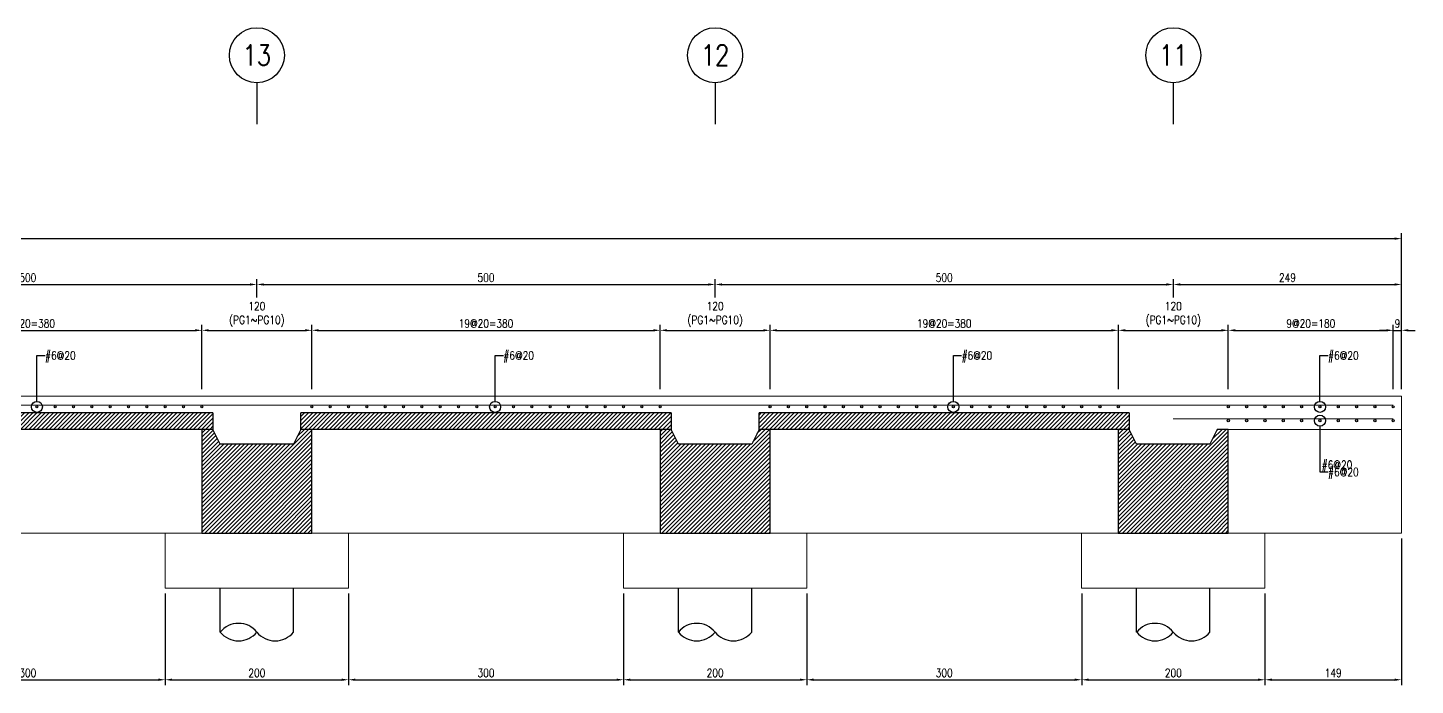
# Model space of a CAD drawing. Extents: x -4754 to 4964, y -19960 to 3942.
# Drawn here: x 2713 to 4227, y -11309 to -10592 of the extents above; entities that cross this region are included whole.
import ezdxf
from ezdxf.enums import TextEntityAlignment as Align

# ---------------------------------------------------------------- set-up
doc = ezdxf.new("R2010")
doc.units = 0
doc.header["$LTSCALE"] = 3
doc.layers.get('0').update_dxf_attribs({"linetype": 'CONTINUOUS'})
doc.layers.add('HB_0', color=7, linetype='CONTINUOUS', transparency=0.5)
doc.layers.add('預鑄版_HATCH', color=253, linetype='CONTINUOUS', transparency=0.1)
for name, color, linetype in [('HB_DIM', 1, 'CONTINUOUS'), ('HB_TXT_CTEXT', 2, 'CONTINUOUS'), ('鋼筋', 3, 'CONTINUOUS'), ('預鑄梁_HATCH', 253, 'CONTINUOUS')]:
    doc.layers.add(name, color=color, linetype=linetype)
doc.styles.get("Standard").update_dxf_attribs({"font": 'ROMANS.shx', "width": 0.8, "bigfont": 'chineset.shx'})
doc.dimstyles.new('30', dxfattribs={"dimscale": 3, "dimtxt": 3, "dimasz": 2.5, "dimexe": 2, "dimexo": 2, "dimgap": 1, "dimtad": 1, "dimdsep": 46, "dimtxsty": 'Standard', "dimcen": 0, "dimclrd": 256, "dimclre": 256, "dimclrt": 2, "dimadec": 0, "dimazin": 0, "dimtfac": 1, "dimtix": 1, "dimtmove": 2, "dimatfit": 3, "dimfxl": 1, "dimtolj": 1, "dimtzin": 0, "dimarcsym": 0})

# ---------------------------------------------------------------- blocks, each defined once
blk = doc.blocks.new('pile_vertical_with_pilecap')
at = {"linetype": 'Continuous'}
for p, q in [((-40, -48.1), (-40, 0)), ((-40, -48.1), (-40, 0)), ((40, -48.1), (40, 0)), ((40, -48.1), (40, 0))]:
    blk.add_line(p, q, dxfattribs=at)
for centre, start, end in [((-20, -64.1), 38.718, 141.282), ((-20, -64.1), 38.718, 141.282), ((-20, -32), 218.718, 321.282), ((-20, -32), 218.718, 321.282), ((20, -32), 218.718, 321.282), ((20, -32), 218.718, 321.282)]:
    blk.add_arc(centre, 25.6, start, end, dxfattribs=at)
blk = doc.blocks.new('line_guide')
at = {"color": 4, "linetype": 'Continuous'}
blk.add_line((0, 0), (0, -45), dxfattribs=at)
blk.add_circle((0, 30), 30, dxfattribs=at)
at = {"color": 4, "linetype": 'Continuous', "width": 0.8}
blk.add_attdef('A', text='', height=22.5, dxfattribs=at).set_placement((0, 30), align=Align.MIDDLE)
blk = doc.blocks.new('C')
at = {"color": 3, "linetype": 'Continuous'}
blk.add_circle((0, 0), 1.2, dxfattribs=at)
blk = doc.blocks.new('C_Red')
at = {"color": 1, "linetype": 'Continuous'}
blk.add_circle((0, 0), 1.2, dxfattribs=at)
blk = doc.blocks.new('*D985')
at = {"layer": 'HB_DIM', "linetype": 'Continuous', "lineweight": -2}
for p, q in [((-285.7, -10985.9), (-285.7, -10815.9)), ((-278.2, -10821.9), (4204.8, -10821.9)), ((4212.3, -10985.9), (4212.3, -10815.9))]:
    blk.add_line(p, q, dxfattribs=at)
at = {"layer": 'HB_DIM'}
for points in [[(-278.2, -10820.6), (-278.2, -10823.1), (-285.7, -10821.9)], [(4204.8, -10823.1), (4204.8, -10820.6), (4212.3, -10821.9)]]:
    blk.add_solid(points, dxfattribs=at)
at = {"layer": 'HB_DIM', "color": 2, "linetype": 'Continuous', "insert": (1963.3, -10814.4), "char_height": 9, "attachment_point": 5, "rotation": 0}
blk.add_mtext('\\A1;4498', dxfattribs=at)
blk = doc.blocks.new('*D992')
at = {"layer": 'HB_DIM', "linetype": 'Continuous', "lineweight": -2}
for p, q in [((2463.3, -10885.9), (2463.3, -10865.9)), ((2963.3, -10885.9), (2963.3, -10865.9)), ((2470.8, -10871.9), (2955.8, -10871.9))]:
    blk.add_line(p, q, dxfattribs=at)
at = {"layer": 'HB_DIM'}
for points in [[(2470.8, -10870.6), (2470.8, -10873.1), (2463.3, -10871.9)], [(2955.8, -10873.1), (2955.8, -10870.6), (2963.3, -10871.9)]]:
    blk.add_solid(points, dxfattribs=at)
at = {"layer": 'HB_DIM', "color": 2, "linetype": 'Continuous', "insert": (2713.3, -10864.4), "char_height": 9, "attachment_point": 5, "rotation": 0}
blk.add_mtext('\\A1;500', dxfattribs=at)
blk = doc.blocks.new('*D993')
at = {"layer": 'HB_DIM', "linetype": 'Continuous', "lineweight": -2}
for p, q in [((2963.3, -10885.9), (2963.3, -10865.9)), ((3463.3, -10885.9), (3463.3, -10865.9)), ((2970.8, -10871.9), (3455.8, -10871.9))]:
    blk.add_line(p, q, dxfattribs=at)
at = {"layer": 'HB_DIM'}
for points in [[(2970.8, -10870.6), (2970.8, -10873.1), (2963.3, -10871.9)], [(3455.8, -10873.1), (3455.8, -10870.6), (3463.3, -10871.9)]]:
    blk.add_solid(points, dxfattribs=at)
at = {"layer": 'HB_DIM', "color": 2, "linetype": 'Continuous', "insert": (3213.3, -10864.4), "char_height": 9, "attachment_point": 5, "rotation": 0}
blk.add_mtext('\\A1;500', dxfattribs=at)
blk = doc.blocks.new('*D994')
at = {"layer": 'HB_DIM', "linetype": 'Continuous', "lineweight": -2}
for p, q in [((3463.3, -10885.9), (3463.3, -10865.9)), ((3963.3, -10885.9), (3963.3, -10865.9)), ((3470.8, -10871.9), (3955.8, -10871.9))]:
    blk.add_line(p, q, dxfattribs=at)
at = {"layer": 'HB_DIM'}
for points in [[(3470.8, -10870.6), (3470.8, -10873.1), (3463.3, -10871.9)], [(3955.8, -10873.1), (3955.8, -10870.6), (3963.3, -10871.9)]]:
    blk.add_solid(points, dxfattribs=at)
at = {"layer": 'HB_DIM', "color": 2, "linetype": 'Continuous', "insert": (3713.3, -10864.4), "char_height": 9, "attachment_point": 5, "rotation": 0}
blk.add_mtext('\\A1;500', dxfattribs=at)
blk = doc.blocks.new('*D995')
at = {"layer": 'HB_DIM', "linetype": 'Continuous', "lineweight": -2}
for p, q in [((3963.3, -10885.9), (3963.3, -10865.9)), ((4212.3, -10985.9), (4212.3, -10865.9)), ((3970.8, -10871.9), (4204.8, -10871.9))]:
    blk.add_line(p, q, dxfattribs=at)
at = {"layer": 'HB_DIM'}
for points in [[(3970.8, -10870.6), (3970.8, -10873.1), (3963.3, -10871.9)], [(4204.8, -10873.1), (4204.8, -10870.6), (4212.3, -10871.9)]]:
    blk.add_solid(points, dxfattribs=at)
at = {"layer": 'HB_DIM', "color": 2, "linetype": 'Continuous', "insert": (4087.8, -10864.4), "char_height": 9, "attachment_point": 5, "rotation": 0}
blk.add_mtext('\\A1;249', dxfattribs=at)
blk = doc.blocks.new('*D1009')
at = {"layer": 'HB_DIM', "linetype": 'Continuous', "lineweight": -2}
for p, q in [((2523.3, -10985.9), (2523.3, -10915.9)), ((2903.3, -10985.9), (2903.3, -10915.9)), ((2530.8, -10921.9), (2895.8, -10921.9))]:
    blk.add_line(p, q, dxfattribs=at)
at = {"layer": 'HB_DIM'}
for points in [[(2530.8, -10920.6), (2530.8, -10923.1), (2523.3, -10921.9)], [(2895.8, -10923.1), (2895.8, -10920.6), (2903.3, -10921.9)]]:
    blk.add_solid(points, dxfattribs=at)
at = {"layer": 'HB_DIM', "color": 2, "linetype": 'Continuous', "insert": (2713.3, -10914.4), "char_height": 9, "attachment_point": 5, "rotation": 0}
blk.add_mtext('\\A1;19@20=380', dxfattribs=at)
blk = doc.blocks.new('*D1010')
at = {"layer": 'HB_DIM', "linetype": 'Continuous', "lineweight": -2}
for p, q in [((2903.3, -10985.9), (2903.3, -10915.9)), ((3023.3, -10985.9), (3023.3, -10915.9)), ((2910.8, -10921.9), (3015.8, -10921.9))]:
    blk.add_line(p, q, dxfattribs=at)
at = {"layer": 'HB_DIM'}
for points in [[(2910.8, -10920.6), (2910.8, -10923.1), (2903.3, -10921.9)], [(3015.8, -10923.1), (3015.8, -10920.6), (3023.3, -10921.9)]]:
    blk.add_solid(points, dxfattribs=at)
at = {"layer": 'HB_DIM', "color": 2, "linetype": 'Continuous', "insert": (2963.3, -10904.5), "char_height": 9, "attachment_point": 5, "rotation": 0}
blk.add_mtext('\\A1;120^J(PG1~PG10)', dxfattribs=at)
blk = doc.blocks.new('*D1011')
at = {"layer": 'HB_DIM', "linetype": 'Continuous', "lineweight": -2}
for p, q in [((3023.3, -10985.9), (3023.3, -10915.9)), ((3403.3, -10985.9), (3403.3, -10915.9)), ((3030.8, -10921.9), (3395.8, -10921.9))]:
    blk.add_line(p, q, dxfattribs=at)
at = {"layer": 'HB_DIM'}
for points in [[(3030.8, -10920.6), (3030.8, -10923.1), (3023.3, -10921.9)], [(3395.8, -10923.1), (3395.8, -10920.6), (3403.3, -10921.9)]]:
    blk.add_solid(points, dxfattribs=at)
at = {"layer": 'HB_DIM', "color": 2, "linetype": 'Continuous', "insert": (3213.3, -10914.4), "char_height": 9, "attachment_point": 5, "rotation": 0}
blk.add_mtext('\\A1;19@20=380', dxfattribs=at)
blk = doc.blocks.new('*D1012')
at = {"layer": 'HB_DIM', "linetype": 'Continuous', "lineweight": -2}
for p, q in [((3403.3, -10985.9), (3403.3, -10915.9)), ((3523.3, -10985.9), (3523.3, -10915.9)), ((3410.8, -10921.9), (3515.8, -10921.9))]:
    blk.add_line(p, q, dxfattribs=at)
at = {"layer": 'HB_DIM'}
for points in [[(3410.8, -10920.6), (3410.8, -10923.1), (3403.3, -10921.9)], [(3515.8, -10923.1), (3515.8, -10920.6), (3523.3, -10921.9)]]:
    blk.add_solid(points, dxfattribs=at)
at = {"layer": 'HB_DIM', "color": 2, "linetype": 'Continuous', "insert": (3463.3, -10904.5), "char_height": 9, "attachment_point": 5, "rotation": 0}
blk.add_mtext('\\A1;120^J(PG1~PG10)', dxfattribs=at)
blk = doc.blocks.new('*D1013')
at = {"layer": 'HB_DIM', "linetype": 'Continuous', "lineweight": -2}
for p, q in [((3523.3, -10985.9), (3523.3, -10915.9)), ((3903.3, -10985.9), (3903.3, -10915.9)), ((3530.8, -10921.9), (3895.8, -10921.9))]:
    blk.add_line(p, q, dxfattribs=at)
at = {"layer": 'HB_DIM'}
for points in [[(3530.8, -10920.6), (3530.8, -10923.1), (3523.3, -10921.9)], [(3895.8, -10923.1), (3895.8, -10920.6), (3903.3, -10921.9)]]:
    blk.add_solid(points, dxfattribs=at)
at = {"layer": 'HB_DIM', "color": 2, "linetype": 'Continuous', "insert": (3713.3, -10914.4), "char_height": 9, "attachment_point": 5, "rotation": 0}
blk.add_mtext('\\A1;19@20=380', dxfattribs=at)
blk = doc.blocks.new('*D1014')
at = {"layer": 'HB_DIM', "linetype": 'Continuous', "lineweight": -2}
for p, q in [((3903.3, -10985.9), (3903.3, -10915.9)), ((4023.3, -10985.9), (4023.3, -10915.9)), ((3910.8, -10921.9), (4015.8, -10921.9))]:
    blk.add_line(p, q, dxfattribs=at)
at = {"layer": 'HB_DIM'}
for points in [[(3910.8, -10920.6), (3910.8, -10923.1), (3903.3, -10921.9)], [(4015.8, -10923.1), (4015.8, -10920.6), (4023.3, -10921.9)]]:
    blk.add_solid(points, dxfattribs=at)
at = {"layer": 'HB_DIM', "color": 2, "linetype": 'Continuous', "insert": (3963.3, -10904.5), "char_height": 9, "attachment_point": 5, "rotation": 0}
blk.add_mtext('\\A1;120^J(PG1~PG10)', dxfattribs=at)
blk = doc.blocks.new('*D1015')
at = {"layer": 'HB_DIM', "linetype": 'Continuous', "lineweight": -2}
for p, q in [((4023.3, -10985.9), (4023.3, -10915.9)), ((4203.3, -10985.9), (4203.3, -10915.9)), ((4030.8, -10921.9), (4195.8, -10921.9))]:
    blk.add_line(p, q, dxfattribs=at)
at = {"layer": 'HB_DIM'}
for points in [[(4030.8, -10920.6), (4030.8, -10923.1), (4023.3, -10921.9)], [(4195.8, -10923.1), (4195.8, -10920.6), (4203.3, -10921.9)]]:
    blk.add_solid(points, dxfattribs=at)
at = {"layer": 'HB_DIM', "color": 2, "linetype": 'Continuous', "insert": (4113.3, -10914.4), "char_height": 9, "attachment_point": 5, "rotation": 0}
blk.add_mtext('\\A1;9@20=180', dxfattribs=at)
blk = doc.blocks.new('*D1016')
at = {"layer": 'HB_DIM', "linetype": 'Continuous', "lineweight": -2}
for p, q in [((4203.3, -10985.9), (4203.3, -10915.9)), ((4212.3, -10985.9), (4212.3, -10915.9)), ((4195.8, -10921.9), (4188.3, -10921.9)), ((4203.3, -10921.9), (4212.3, -10921.9)), ((4219.8, -10921.9), (4227.3, -10921.9))]:
    blk.add_line(p, q, dxfattribs=at)
at = {"layer": 'HB_DIM'}
for points in [[(4195.8, -10923.1), (4195.8, -10920.6), (4203.3, -10921.9)], [(4219.8, -10920.6), (4219.8, -10923.1), (4212.3, -10921.9)]]:
    blk.add_solid(points, dxfattribs=at)
at = {"layer": 'HB_DIM', "color": 2, "linetype": 'Continuous', "insert": (4207.8, -10914.4), "char_height": 9, "attachment_point": 5, "rotation": 0}
blk.add_mtext('\\A1;9', dxfattribs=at)
blk = doc.blocks.new('*D1029')
at = {"layer": 'HB_DIM', "linetype": 'Continuous', "lineweight": -2}
for p, q in [((2563.3, -11209), (2563.3, -11309)), ((2863.3, -11209), (2863.3, -11309)), ((2570.8, -11303), (2855.8, -11303))]:
    blk.add_line(p, q, dxfattribs=at)
at = {"layer": 'HB_DIM'}
for points in [[(2570.8, -11301.7), (2570.8, -11304.2), (2563.3, -11303)], [(2855.8, -11304.2), (2855.8, -11301.7), (2863.3, -11303)]]:
    blk.add_solid(points, dxfattribs=at)
at = {"layer": 'HB_DIM', "color": 2, "linetype": 'Continuous', "insert": (2713.3, -11295.5), "char_height": 9, "attachment_point": 5, "rotation": 0}
blk.add_mtext('\\A1;300', dxfattribs=at)
blk = doc.blocks.new('*D1030')
at = {"layer": 'HB_DIM', "linetype": 'Continuous', "lineweight": -2}
for p, q in [((2863.3, -11209), (2863.3, -11309)), ((3063.3, -11209), (3063.3, -11309)), ((2870.8, -11303), (3055.8, -11303))]:
    blk.add_line(p, q, dxfattribs=at)
at = {"layer": 'HB_DIM'}
for points in [[(2870.8, -11301.7), (2870.8, -11304.2), (2863.3, -11303)], [(3055.8, -11304.2), (3055.8, -11301.7), (3063.3, -11303)]]:
    blk.add_solid(points, dxfattribs=at)
at = {"layer": 'HB_DIM', "color": 2, "linetype": 'Continuous', "insert": (2963.3, -11295.5), "char_height": 9, "attachment_point": 5, "rotation": 0}
blk.add_mtext('\\A1;200', dxfattribs=at)
blk = doc.blocks.new('*D1031')
at = {"layer": 'HB_DIM', "linetype": 'Continuous', "lineweight": -2}
for p, q in [((3063.3, -11209), (3063.3, -11309)), ((3363.3, -11209), (3363.3, -11309)), ((3070.8, -11303), (3355.8, -11303))]:
    blk.add_line(p, q, dxfattribs=at)
at = {"layer": 'HB_DIM'}
for points in [[(3070.8, -11301.7), (3070.8, -11304.2), (3063.3, -11303)], [(3355.8, -11304.2), (3355.8, -11301.7), (3363.3, -11303)]]:
    blk.add_solid(points, dxfattribs=at)
at = {"layer": 'HB_DIM', "color": 2, "linetype": 'Continuous', "insert": (3213.3, -11295.5), "char_height": 9, "attachment_point": 5, "rotation": 0}
blk.add_mtext('\\A1;300', dxfattribs=at)
blk = doc.blocks.new('*D1032')
at = {"layer": 'HB_DIM', "linetype": 'Continuous', "lineweight": -2}
for p, q in [((3363.3, -11209), (3363.3, -11309)), ((3563.3, -11209), (3563.3, -11309)), ((3370.8, -11303), (3555.8, -11303))]:
    blk.add_line(p, q, dxfattribs=at)
at = {"layer": 'HB_DIM'}
for points in [[(3370.8, -11301.7), (3370.8, -11304.2), (3363.3, -11303)], [(3555.8, -11304.2), (3555.8, -11301.7), (3563.3, -11303)]]:
    blk.add_solid(points, dxfattribs=at)
at = {"layer": 'HB_DIM', "color": 2, "linetype": 'Continuous', "insert": (3463.3, -11295.5), "char_height": 9, "attachment_point": 5, "rotation": 0}
blk.add_mtext('\\A1;200', dxfattribs=at)
blk = doc.blocks.new('*D1033')
at = {"layer": 'HB_DIM', "linetype": 'Continuous', "lineweight": -2}
for p, q in [((3563.3, -11209), (3563.3, -11309)), ((3863.3, -11209), (3863.3, -11309)), ((3570.8, -11303), (3855.8, -11303))]:
    blk.add_line(p, q, dxfattribs=at)
at = {"layer": 'HB_DIM'}
for points in [[(3570.8, -11301.7), (3570.8, -11304.2), (3563.3, -11303)], [(3855.8, -11304.2), (3855.8, -11301.7), (3863.3, -11303)]]:
    blk.add_solid(points, dxfattribs=at)
at = {"layer": 'HB_DIM', "color": 2, "linetype": 'Continuous', "insert": (3713.3, -11295.5), "char_height": 9, "attachment_point": 5, "rotation": 0}
blk.add_mtext('\\A1;300', dxfattribs=at)
blk = doc.blocks.new('*D1034')
at = {"layer": 'HB_DIM', "linetype": 'Continuous', "lineweight": -2}
for p, q in [((3863.3, -11209), (3863.3, -11309)), ((4063.3, -11209), (4063.3, -11309)), ((3870.8, -11303), (4055.8, -11303))]:
    blk.add_line(p, q, dxfattribs=at)
at = {"layer": 'HB_DIM'}
for points in [[(3870.8, -11301.7), (3870.8, -11304.2), (3863.3, -11303)], [(4055.8, -11304.2), (4055.8, -11301.7), (4063.3, -11303)]]:
    blk.add_solid(points, dxfattribs=at)
at = {"layer": 'HB_DIM', "color": 2, "linetype": 'Continuous', "insert": (3963.3, -11295.5), "char_height": 9, "attachment_point": 5, "rotation": 0}
blk.add_mtext('\\A1;200', dxfattribs=at)
blk = doc.blocks.new('*D1035')
at = {"layer": 'HB_DIM', "linetype": 'Continuous', "lineweight": -2}
for p, q in [((4212.3, -11149), (4212.3, -11309)), ((4063.3, -11209), (4063.3, -11309)), ((4070.8, -11303), (4204.8, -11303))]:
    blk.add_line(p, q, dxfattribs=at)
at = {"layer": 'HB_DIM'}
for points in [[(4070.8, -11301.7), (4070.8, -11304.2), (4063.3, -11303)], [(4204.8, -11304.2), (4204.8, -11301.7), (4212.3, -11303)]]:
    blk.add_solid(points, dxfattribs=at)
at = {"layer": 'HB_DIM', "color": 2, "linetype": 'Continuous', "insert": (4137.8, -11295.5), "char_height": 9, "attachment_point": 5, "rotation": 0}
blk.add_mtext('\\A1;149', dxfattribs=at)

msp = doc.modelspace()

# ---------------------------------------------------------------- hatches: boundary and pattern name
at = {"layer": '預鑄梁_HATCH', "linetype": 'Continuous'}
h = msp.add_hatch(dxfattribs=at)
h.set_pattern_fill('ANSI31', color=256, style=0)
h.paths.add_polyline_path([(3023.272, -11142.962), (3023.272, -11029.962), (3011.272, -11029.962), (3003.272, -11045.962), (2923.272, -11045.962), (2915.272, -11029.962), (2903.272, -11029.962), (2903.272, -11142.962)], flags=17)
h = msp.add_hatch(dxfattribs=at)
h.set_pattern_fill('ANSI31', color=256, style=0)
h.paths.add_polyline_path([(3523.272, -11142.962), (3523.272, -11029.962), (3511.272, -11029.962), (3503.272, -11045.962), (3423.272, -11045.962), (3415.272, -11029.962), (3403.272, -11029.962), (3403.272, -11142.962)], flags=17)
h = msp.add_hatch(dxfattribs=at)
h.set_pattern_fill('ANSI31', color=256, style=0)
h.paths.add_polyline_path([(4023.272, -11142.962), (4023.272, -11029.962), (4011.272, -11029.962), (4003.272, -11045.962), (3923.272, -11045.962), (3915.272, -11029.962), (3903.272, -11029.962), (3903.272, -11142.962)], flags=17)
at = {"layer": '預鑄版_HATCH', "linetype": 'Continuous'}
h = msp.add_hatch(dxfattribs=at)
h.set_pattern_fill('ANSI31', color=256, style=0)
h.paths.add_polyline_path([(2511.272, -11029.962), (2915.272, -11029.962), (2915.272, -11011.962), (2511.272, -11011.962)], flags=17)
h = msp.add_hatch(dxfattribs=at)
h.set_pattern_fill('ANSI31', color=256, style=0)
h.paths.add_polyline_path([(3011.272, -11029.962), (3415.272, -11029.962), (3415.272, -11011.962), (3011.272, -11011.962)], flags=17)
h = msp.add_hatch(dxfattribs=at)
h.set_pattern_fill('ANSI31', color=256, style=0)
h.paths.add_polyline_path([(3511.272, -11029.962), (3915.272, -11029.962), (3915.272, -11011.962), (3511.272, -11011.962)], flags=17)

# ---------------------------------------------------------------- linework, layer by layer
at = {"layer": 'HB_0', "lineweight": 5}
for points in [[(-285.728, -10993.524), (-285.728, -11142.962), (4212.272, -11142.962), (4212.272, -10993.524)], [(2863.272, -11202.962), (3063.272, -11202.962), (3063.272, -11142.962), (2863.272, -11142.962), (2863.272, -11202.962)], [(3363.272, -11202.962), (3563.272, -11202.962), (3563.272, -11142.962), (3363.272, -11142.962), (3363.272, -11202.962)], [(3863.272, -11202.962), (4063.272, -11202.962), (4063.272, -11142.962), (3863.272, -11142.962), (3863.272, -11202.962)]]:
    msp.add_lwpolyline(points, dxfattribs=at)
at = {"layer": 'HB_0', "color": 1, "linetype": 'Continuous'}
for points in [[(2915.272, -11011.962), (2511.272, -11011.962)], [(2915.272, -11011.962), (2915.272, -11029.962)], [(3415.272, -11011.962), (3011.272, -11011.962)], [(3011.272, -11029.962), (3011.272, -11011.962)], [(3415.272, -11011.962), (3415.272, -11029.962)], [(3915.272, -11011.962), (3511.272, -11011.962)], [(3511.272, -11029.962), (3511.272, -11011.962)], [(3915.272, -11011.962), (3915.272, -11029.962)], [(2915.272, -11029.962), (2511.272, -11029.962)], [(3023.272, -11142.962), (3023.272, -11029.962), (3011.272, -11029.962), (3003.272, -11045.962), (2923.272, -11045.962), (2915.272, -11029.962), (2903.272, -11029.962), (2903.272, -11142.962), (3023.272, -11142.962)], [(3415.272, -11029.962), (3011.272, -11029.962)], [(3523.272, -11142.962), (3523.272, -11029.962), (3511.272, -11029.962), (3503.272, -11045.962), (3423.272, -11045.962), (3415.272, -11029.962), (3403.272, -11029.962), (3403.272, -11142.962), (3523.272, -11142.962)], [(3915.272, -11029.962), (3511.272, -11029.962)], [(4023.272, -11142.962), (4023.272, -11029.962), (4011.272, -11029.962), (4003.272, -11045.962), (3923.272, -11045.962), (3915.272, -11029.962), (3903.272, -11029.962), (3903.272, -11142.962), (4023.272, -11142.962)]]:
    msp.add_lwpolyline(points, dxfattribs=at)
at = {"layer": 'HB_0', "color": 4, "lineweight": 5, "true_color": 0x00ffff}
msp.add_polyline3d([(2523.272, -11029.962, 1105), (2903.272, -11029.962, 1105), (2903.272, -11142.962, 1105), (3023.272, -11142.962, 1105), (3023.272, -11029.962, 1105), (3403.272, -11029.962, 1105), (3403.272, -11142.962, 1105), (3523.272, -11142.962, 1105), (3523.272, -11029.962, 1105), (3903.272, -11029.962, 1105), (3903.272, -11142.962, 1105), (4023.272, -11142.962, 1105), (4023.272, -11029.962, 1105), (4212.272, -11029.962, 1105), (4212.272, -10993.524, 1105), (-285.728, -10993.524, 1105)], dxfattribs=at)
at = {"layer": 'HB_DIM', "color": 1, "linetype": 'Continuous'}
for points in [[(2723.272, -10999.371), (2723.272, -10949.371), (2732.272, -10949.371)], [(3223.272, -10999.371), (3223.272, -10949.371), (3232.272, -10949.371)], [(3723.272, -10999.371), (3723.272, -10949.371), (3732.272, -10949.371)], [(4123.272, -10999.371), (4123.272, -10949.371), (4132.272, -10949.371)], [(4123.272, -11026.385), (4123.272, -11076.385), (4132.272, -11076.385)]]:
    msp.add_lwpolyline(points, dxfattribs=at)
msp.add_lwpolyline([(4107.272, -11018.475, 0, 5, 0), (4107.272, -11033.475, 0, 0, 0), (4107.272, -11068.475, 0, 0, 0), (4125.272, -11068.475, 0, 0, 0)], format="xyseb", dxfattribs=at)
at = {"layer": '鋼筋', "lineweight": 5}
for p, q in [((-276.728, -11003.475, 9.815), (4203.272, -11003.475, 9.815)), ((3963.272, -11018.475, 9.815), (4203.272, -11018.475, 9.815))]:
    msp.add_line(p, q, dxfattribs=at)

# ---------------------------------------------------------------- block references
at = {"layer": 'HB_0', "linetype": 'Continuous'}
for p, values in [((2963.272, -10651.888, 325), {'A': '13'}), ((3463.272, -10651.888, 325), {'A': '12'}), ((3963.272, -10651.888, 325), {'A': '11'})]:
    msp.add_blockref('line_guide', p, dxfattribs=at).add_auto_attribs(values)
for p in [(2963.272, -11202.962), (3463.272, -11202.962), (3963.272, -11202.962)]:
    msp.add_blockref('pile_vertical_with_pilecap', p, dxfattribs=at)
at = {"layer": 'HB_DIM', "linetype": 'Continuous', "xscale": 5, "yscale": 5, "zscale": 5}
for p in [(2723.272, -11005.371, 9.815), (3223.272, -11005.371, 9.815), (3723.272, -11005.371, 9.815), (4123.272, -11005.371, 9.815), (4123.272, -11020.385, 9.815)]:
    msp.add_blockref('C_Red', p, dxfattribs=at)
at = {"layer": '鋼筋', "linetype": 'Continuous', "xscale": 0.955, "yscale": 0.955, "zscale": 0.955}
for p in [(2723.272, -11005.371, 9.815), (2743.272, -11005.371, 9.815), (2763.272, -11005.371, 9.815), (2783.272, -11005.371, 9.815), (2803.272, -11005.371, 9.815), (2823.272, -11005.371, 9.815), (2843.272, -11005.371, 9.815), (2863.272, -11005.371, 9.815), (2883.272, -11005.371, 9.815), (2903.272, -11005.371, 9.815), (3023.272, -11005.371, 9.815), (3043.272, -11005.371, 9.815), (3063.272, -11005.371, 9.815), (3083.272, -11005.371, 9.815), (3103.272, -11005.371, 9.815), (3123.272, -11005.371, 9.815), (3143.272, -11005.371, 9.815), (3163.272, -11005.371, 9.815), (3183.272, -11005.371, 9.815), (3203.272, -11005.371, 9.815), (3223.272, -11005.371, 9.815), (3243.272, -11005.371, 9.815), (3263.272, -11005.371, 9.815), (3283.272, -11005.371, 9.815), (3303.272, -11005.371, 9.815), (3323.272, -11005.371, 9.815), (3343.272, -11005.371, 9.815), (3363.272, -11005.371, 9.815), (3383.272, -11005.371, 9.815), (3403.272, -11005.371, 9.815), (3523.272, -11005.371, 9.815), (3543.272, -11005.371, 9.815), (3563.272, -11005.371, 9.815), (3583.272, -11005.371, 9.815), (3603.272, -11005.371, 9.815), (3623.272, -11005.371, 9.815), (3643.272, -11005.371, 9.815), (3663.272, -11005.371, 9.815), (3683.272, -11005.371, 9.815), (3703.272, -11005.371, 9.815), (3723.272, -11005.371, 9.815), (3743.272, -11005.371, 9.815), (3763.272, -11005.371, 9.815), (3783.272, -11005.371, 9.815), (3803.272, -11005.371, 9.815), (3823.272, -11005.371, 9.815), (3843.272, -11005.371, 9.815), (3863.272, -11005.371, 9.815), (3883.272, -11005.371, 9.815), (3903.272, -11005.371, 9.815), (4023.272, -11005.371, 9.815), (4043.272, -11005.371, 9.815), (4063.272, -11005.371, 9.815), (4083.272, -11005.371, 9.815), (4103.272, -11005.371, 9.815), (4123.272, -11005.371, 9.815), (4143.272, -11005.371, 9.815), (4163.272, -11005.371, 9.815), (4183.272, -11005.371, 9.815), (4203.272, -11005.371, 9.815), (4023.272, -11020.385, 9.815), (4043.272, -11020.385, 9.815), (4063.272, -11020.385, 9.815), (4083.272, -11020.385, 9.815), (4103.272, -11020.385, 9.815), (4123.272, -11020.385, 9.815), (4143.272, -11020.385, 9.815), (4163.272, -11020.385, 9.815), (4183.272, -11020.385, 9.815), (4203.272, -11020.385, 9.815)]:
    msp.add_blockref('C', p, dxfattribs=at)

# ---------------------------------------------------------------- texts
at = {"layer": 'HB_TXT_CTEXT', "linetype": 'Continuous', "width": 0.8}
for p in [(2732.272, -10949.371, 9.815), (3232.272, -10949.371, 9.815), (3732.272, -10949.371, 9.815), (4132.272, -10949.371, 9.815), (4125.272, -11068.475, 9.815), (4132.272, -11076.385, 9.815)]:
    msp.add_text('#6@20', height=9, dxfattribs=at).set_placement(p, align=Align.MIDDLE_LEFT)

# ---------------------------------------------------------------- dimensions: what is measured, and where the dimension line sits
at = {"layer": 'HB_DIM', "linetype": 'Continuous'}
for base, p1, p2, picture, middle in [((4212.272, -10821.888), (-285.728, -10991.888, 325), (4212.272, -10991.888, 325), '*D985', (1963.272, -10814.388)), ((2963.272, -10871.888), (2463.272, -10891.888, 325), (2963.272, -10891.888, 325), '*D992', (2713.272, -10864.388)), ((3463.272, -10871.888), (2963.272, -10891.888, 325), (3463.272, -10891.888, 325), '*D993', (3213.272, -10864.388)), ((3963.272, -10871.888), (3463.272, -10891.888, 325), (3963.272, -10891.888, 325), '*D994', (3713.272, -10864.388)), ((4212.272, -10871.888), (3963.272, -10891.888, 325), (4212.272, -10991.888, 325), '*D995', (4087.772, -10864.388)), ((4212.272, -10921.888), (4203.272, -10991.888, 1095), (4212.272, -10991.888, 325), '*D1016', (4207.772, -10914.388)), ((4212.272, -11302.962), (4063.272, -11202.962, 1105), (4212.272, -11142.962, 325), '*D1035', (4137.772, -11295.462)), ((2863.272, -11302.962), (2563.272, -11202.962, 1105), (2863.272, -11202.962, 1105), '*D1029', (2713.272, -11295.462)), ((3063.272, -11302.962), (2863.272, -11202.962, 1105), (3063.272, -11202.962, 1105), '*D1030', (2963.272, -11295.462)), ((3363.272, -11302.962), (3063.272, -11202.962, 1105), (3363.272, -11202.962, 1105), '*D1031', (3213.272, -11295.462)), ((3563.272, -11302.962), (3363.272, -11202.962, 1105), (3563.272, -11202.962, 1105), '*D1032', (3463.272, -11295.462)), ((3863.272, -11302.962), (3563.272, -11202.962, 1105), (3863.272, -11202.962, 1105), '*D1033', (3713.272, -11295.462)), ((4063.272, -11302.962), (3863.272, -11202.962, 1105), (4063.272, -11202.962, 1105), '*D1034', (3963.272, -11295.462))]:
    dim = msp.add_linear_dim(base=base, p1=p1, p2=p2, angle=0, dimstyle='30', override={"dimdec": 0, "dimpost": '<>'}, dxfattribs=at)
    dim.commit()
    dim.dimension.update_dxf_attribs({"geometry": picture, "text_midpoint": middle})
for base, p1, p2, text, picture, middle in [((3023.272, -10921.888), (2903.272, -10991.888, 1095), (3023.272, -10991.888, 1095), '<>^J(PG1~PG10)', '*D1010', (2963.272, -10904.531)), ((3523.272, -10921.888), (3403.272, -10991.888, 1095), (3523.272, -10991.888, 1095), '<>^J(PG1~PG10)', '*D1012', (3463.272, -10904.531)), ((4023.272, -10921.888), (3903.272, -10991.888, 1095), (4023.272, -10991.888, 1095), '<>^J(PG1~PG10)', '*D1014', (3963.272, -10904.531)), ((2903.272, -10921.888), (2523.272, -10991.888, 1095), (2903.272, -10991.888, 1095), '19@20=<>', '*D1009', (2713.272, -10914.388)), ((3403.272, -10921.888), (3023.272, -10991.888, 1095), (3403.272, -10991.888, 1095), '19@20=<>', '*D1011', (3213.272, -10914.388)), ((3903.272, -10921.888), (3523.272, -10991.888, 1095), (3903.272, -10991.888, 1095), '19@20=<>', '*D1013', (3713.272, -10914.388)), ((4203.272, -10921.888), (4023.272, -10991.888, 1095), (4203.272, -10991.888, 1095), '9@20=<>', '*D1015', (4113.272, -10914.388))]:
    dim = msp.add_linear_dim(base=base, p1=p1, p2=p2, angle=0, text=text, dimstyle='30', override={"dimdec": 0, "dimpost": '<>'}, dxfattribs=at)
    dim.commit()
    dim.dimension.update_dxf_attribs({"geometry": picture, "text_midpoint": middle})

doc.saveas('drawing.dxf')
